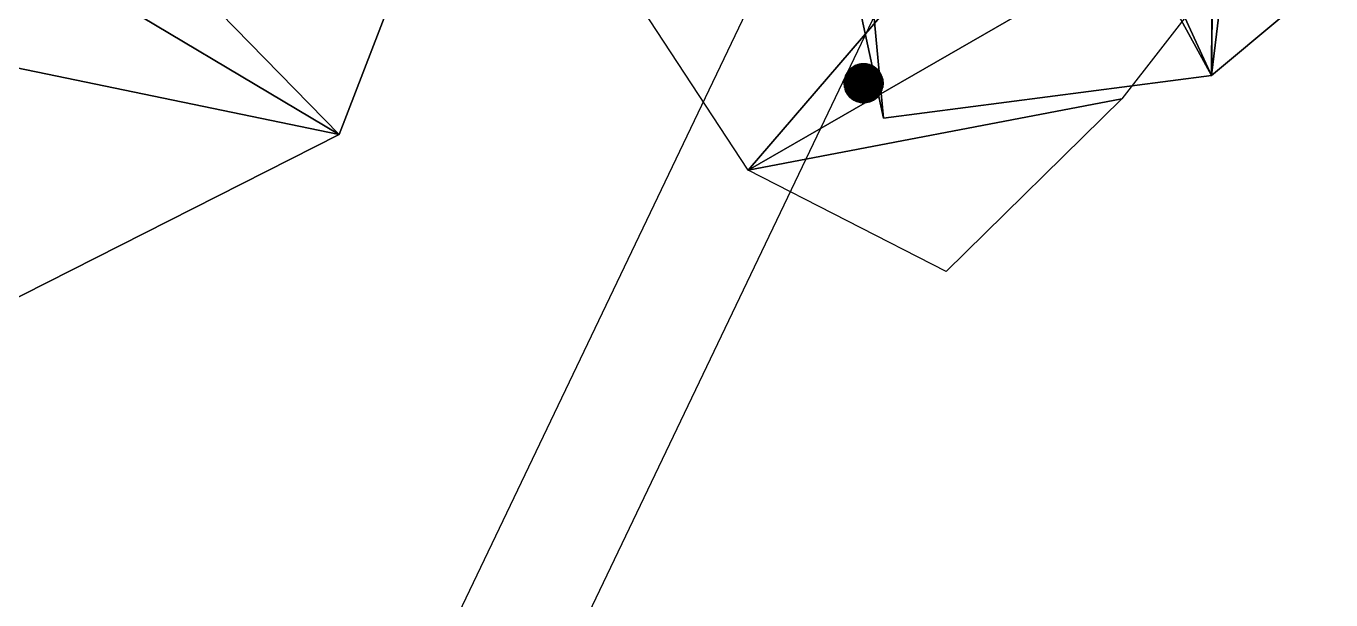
# Model space of a CAD drawing. Extents: x -1989 to 1557, y -2316 to 1157.
# Drawn here: x -25.2 to 141.9, y -2005 to -1931.4 of the extents above; entities that cross this region are included whole.
import ezdxf

# ---------------------------------------------------------------- set-up
doc = ezdxf.new("R2010")
doc.units = 0
doc.layers.get('0').update_dxf_attribs({"color": 13, "linetype": 'CONTINUOUS'})
doc.layers.add('COLUMN', color=5, linetype='CONTINUOUS')
doc.layers.add('SITE', color=250, linetype='CONTINUOUS')

# ---------------------------------------------------------------- blocks, each defined once
blk = doc.blocks.new('GROUP_69')
mesh = blk.add_polyface()
corners = [(-36.38, 72.68, -10.17), (0, 0), (-61.13, 61.13, -4.89), (5.14, 68.73, -14.36), (50.26, 86.73, -23.38), (249.21, 249.21, -79.75), (130.58, 191.08, -53.89), (76.06, 201.15, -49.36), (180.96, 253.42, -72.4), (237.61, 262.29, -80.97)]
mesh.append_faces([[corners[k] for k in face] for face in [(0, 1, 2), (6, 4, 7), (5, 8, 9)]], dxfattribs={"vtx0": -1})
mesh.append_faces([[corners[k] for k in face] for face in [(1, 4, 5)]], dxfattribs={"vtx0": -1, "vtx1": -1})
mesh.append_faces([[corners[k] for k in face] for face in [(5, 4, 6)]], dxfattribs={"vtx0": -1, "vtx1": -1, "vtx2": -1})
mesh.append_faces([[corners[k] for k in face] for face in [(1, 0, 3), (1, 3, 4), (5, 6, 8)]], dxfattribs={"vtx0": -1, "vtx2": -1})
mesh = blk.add_polyface()
corners = [(249.21, 249.21, -79.75), (87.53, -65.91, -28.01), (0, 0), (180.51, 86.57, -57.76), (130.05, -42.03, -41.61), (169.39, -59.46, -54.21), (224.51, 170.66, -71.84), (274.13, 217.34, -87.72), (229.53, 113.93, -73.45), (182.12, 29.84, -58.28), (204.75, -29.28, -65.52), (91.17, -91.17, -29.17)]
mesh.append_faces([[corners[k] for k in face] for face in [(6, 0, 7), (5, 9, 10)]], dxfattribs={"vtx0": -1})
mesh.append_faces([[corners[k] for k in face] for face in [(0, 1, 2), (1, 3, 4), (4, 3, 5), (9, 5, 3)]], dxfattribs={"vtx0": -1, "vtx1": -1})
mesh.append_faces([[corners[k] for k in face] for face in [(1, 0, 3), (3, 0, 6)]], dxfattribs={"vtx0": -1, "vtx1": -1, "vtx2": -1})
mesh.append_faces([[corners[k] for k in face] for face in [(8, 3, 6), (11, 2, 1)]], dxfattribs={"vtx1": -1})
blk = doc.blocks.new('GROUP_71')
mesh = blk.add_polyface()
corners = [(-266.03, 186.06, -30.88), (-314.4, 133.96, -46.81), (-322.16, 171.96, -43.8), (-260.4, 127.24, -36.81), (-217.63, 182.5, -21.63), (-160.92, 147.49, -14.49), (-188.22, 188.22, -15.06), (-0.52, 0.52, -0.04), (-142.74, 69.2, -20.24), (-68.69, 31.84, -9.92), (-39.1, -6.53, -8.6), (-2.97, -2.35, -0.88), (-4.13, -3.74, -1.27), (-4.12, -4.12, -1.32), (-43.73, -43.73, -13.99)]
mesh.append_faces([[corners[k] for k in face] for face in [(0, 1, 2), (10, 13, 14)]], dxfattribs={"vtx0": -1})
mesh.append_faces([[corners[k] for k in face] for face in [(1, 0, 3), (3, 4, 5), (5, 7, 8), (8, 7, 9), (9, 7, 10), (13, 10, 12)]], dxfattribs={"vtx0": -1, "vtx1": -1})
mesh.append_faces([[corners[k] for k in face] for face in [(3, 0, 4), (5, 4, 6), (5, 6, 7), (10, 7, 11), (10, 11, 12)]], dxfattribs={"vtx0": -1, "vtx2": -1})
blk = doc.blocks.new('GROUP_65')
blk.add_polyline3d([(188.07, -188.07, -60.18), (169.75, -143.18, -54.32), (207.09, -110.57, -66.27), (269.84, -143.59, -86.35), (310.32, -132.01, -99.3), (349.06, -86.78, -111.7), (341.33, -13.8, -109.23), (286.58, 8.72, -91.71), (285.57, 58.24, -91.38), (312.22, 103.97, -99.91), (255.12, 134.76, -81.64), (206.29, 120.8, -66.01), (158.71, 69.05, -50.79), (142.58, 93.21, -45.62), (130.96, 130.96, -41.91)])
mesh = blk.add_polyface()
corners = [(19.68, -9.22, -6.3), (19.36, -15.78, -6.2), (19.23, -10.86, -6.16), (7.69, 7.69, -2.46), (26.6, 25.88, -8.51), (14.47, 0.99, -4.63), (29.28, 29.28, -9.37), (15.34, -3.83, -4.91), (16.12, -5.38, -5.16), (206.29, 120.8, -66.01), (169.75, -143.18, -54.32), (158.71, 69.05, -50.79), (207.09, -110.57, -66.27), (255.12, 134.76, -81.64), (269.84, -143.59, -86.35), (285.57, 58.24, -91.38), (312.22, 103.97, -99.91), (286.58, 8.72, -91.71), (310.32, -132.01, -99.3), (341.33, -13.8, -109.23), (349.06, -86.78, -111.7), (36.88, 36.88, -11.8), (36.78, 24.62, -11.77), (36.14, 31.07, -11.57), (17.82, -16.43, -5.7), (188.07, -188.07, -60.18), (17.02, -17.02, -5.45), (31.98, 26.78, -10.23), (130.96, 130.96, -41.91), (142.58, 93.21, -45.62), (13.48, -0.02, -4.31), (10.74, -6.1, -3.44)]
mesh.append_faces([[corners[k] for k in face] for face in [(0, 1, 2), (4, 3, 6), (15, 13, 16), (18, 19, 20), (21, 22, 23), (24, 25, 26), (30, 7, 31)]], dxfattribs={"vtx0": -1})
mesh.append_faces([[corners[k] for k in face] for face in [(3, 4, 5), (7, 4, 8), (8, 4, 0), (9, 10, 11), (10, 9, 12), (12, 13, 14), (14, 17, 18), (17, 14, 15), (25, 21, 10)]], dxfattribs={"vtx0": -1, "vtx1": -1})
mesh.append_faces([[corners[k] for k in face] for face in [(5, 4, 7), (14, 13, 15), (25, 1, 0), (25, 0, 4), (25, 22, 21)]], dxfattribs={"vtx0": -1, "vtx1": -1, "vtx2": -1})
mesh.append_faces([[corners[k] for k in face] for face in [(12, 9, 13), (18, 17, 19), (25, 24, 1), (25, 4, 27), (25, 27, 22), (10, 21, 28), (10, 28, 29), (10, 29, 11), (7, 30, 5)]], dxfattribs={"vtx0": -1, "vtx2": -1})
blk = doc.blocks.new('GROUP_42')
for points in [[(-291.01, -33.47, -62.22), (-313.89, 2.74, -62.45), (-288.1, 35.48, -53.36), (-225.32, 63.67, -37.42), (-186.08, 24.28, -34.3), (-142.87, 42.33, -23.49), (-94.05, 39.3, -14.09), (-69.29, 69.29, -5.54)], [(-193.71, -193.71, -61.99), (-192.46, -173.75, -59.34), (-226.88, -145.63, -62.85), (-192.76, -68.39, -46.76), (-253.89, -76.95, -60.01), (-291.01, -33.47, -62.22)]]:
    blk.add_polyline3d(points)
mesh = blk.add_polyface()
corners = [(-225.32, 63.67, -37.42), (-260.43, -0.6, -52.16), (-288.1, 35.48, -53.36), (-259.05, -0.42, -51.86), (-253.89, -76.95, -60.01), (-192.76, -68.39, -46.76), (-186.08, 24.28, -34.3), (-192.46, -173.75, -59.34), (-142.87, 42.33, -23.49), (-139.93, -41.39, -32.95), (-140.13, -42.24, -33.09), (-138.54, -38.49, -32.33), (-94.05, 39.3, -14.09), (-138, -39.33, -32.32), (-136.46, -42.29, -32.37), (-112.23, -17.38, -24.53), (-112.85, -19.46, -24.91), (-113.53, -22.78, -25.44), (-108.08, -17.97, -23.77), (-104.72, -18.66, -23.18), (0, 0), (-193.71, -193.71, -61.99), (-137.16, -42.26, -32.5), (-110.04, -21.22, -24.55), (-69.29, 69.29, -5.54), (-226.88, -145.63, -62.85), (-291.01, -33.47, -62.22), (-313.89, 2.74, -62.45), (-259.24, -1.18, -51.99)]
mesh.append_faces([[corners[k] for k in face] for face in [(7, 20, 21), (14, 10, 22), (20, 12, 24), (2, 26, 27)]], dxfattribs={"vtx0": -1})
mesh.append_faces([[corners[k] for k in face] for face in [(0, 1, 2), (1, 0, 3), (4, 0, 5), (9, 8, 11), (11, 12, 13), (13, 12, 14), (15, 12, 18), (18, 12, 19), (26, 2, 4)]], dxfattribs={"vtx0": -1, "vtx1": -1})
mesh.append_faces([[corners[k] for k in face] for face in [(3, 0, 4), (5, 6, 7), (14, 12, 15), (20, 7, 14), (14, 7, 10), (10, 7, 6), (20, 14, 17), (20, 19, 12), (4, 2, 1)]], dxfattribs={"vtx0": -1, "vtx1": -1, "vtx2": -1})
mesh.append_faces([[corners[k] for k in face] for face in [(5, 0, 6), (8, 9, 10), (11, 8, 12), (14, 15, 16), (14, 16, 17), (10, 6, 8), (20, 17, 23), (20, 23, 19), (4, 1, 28), (4, 28, 3)]], dxfattribs={"vtx0": -1, "vtx2": -1})
mesh.append_faces([[corners[k] for k in face] for face in [(7, 25, 5)]], dxfattribs={"vtx2": -1})
blk = doc.blocks.new('GROUP_67')
for points in [[(41.25, 285.95, -62.14), (-6.1, 275, -54.27), (-19.83, 238.28, -45.28), (-1.18, 216.23, -43.11), (-3.29, 182.67, -36.14), (-10.55, 127.86, -24.31), (-37.02, 94.28, -14.41), (-66.61, 110.42, -14.09), (-101.35, 125.33, -12.9), (-115.68, 115.68, -9.25)], [(60.05, 60.05, -19.22), (40.43, 69.83, -18.82), (50.8, 134.17, -32.93), (90.32, 178.48, -46.53), (86.94, 223.94, -55.22), (95.89, 265.24, -64.56), (41.25, 285.95, -62.14)]]:
    blk.add_polyline3d(points)
mesh = blk.add_polyface()
corners = [(0, 0), (40.43, 69.83, -18.82), (60.05, 60.05, -19.22), (27.54, 256.48, -54.6), (27.7, 255.99, -54.52), (27.85, 256.72, -54.69), (-101.35, 125.33, -12.9), (-115.68, 115.68, -9.25), (-66.61, 110.42, -14.09), (-37.02, 94.28, -14.41), (-10.55, 127.86, -24.31), (-3.29, 182.67, -36.14), (-1.18, 216.23, -43.11), (-6.1, 275, -54.27), (-19.83, 238.28, -45.28), (41.25, 285.95, -62.14), (50.8, 134.17, -32.93), (95.89, 265.24, -64.56), (86.94, 223.94, -55.22), (90.32, 178.48, -46.53)]
mesh.append_faces([[corners[k] for k in face] for face in [(0, 1, 2), (6, 0, 7), (13, 12, 14)]], dxfattribs={"vtx0": -1})
mesh.append_faces([[corners[k] for k in face] for face in [(3, 15, 5), (1, 15, 16)]], dxfattribs={"vtx0": -1, "vtx1": -1})
mesh.append_faces([[corners[k] for k in face] for face in [(1, 0, 3), (12, 15, 3), (12, 3, 0), (5, 15, 1)]], dxfattribs={"vtx0": -1, "vtx1": -1, "vtx2": -1})
mesh.append_faces([[corners[k] for k in face] for face in [(1, 3, 4), (1, 4, 5), (0, 6, 8), (0, 8, 9), (0, 9, 10), (0, 10, 11), (0, 11, 12), (12, 13, 15), (16, 15, 17), (16, 17, 18)]], dxfattribs={"vtx0": -1, "vtx2": -1})
mesh.append_faces([[corners[k] for k in face] for face in [(19, 16, 18)]], dxfattribs={"vtx1": -1})
blk = doc.blocks.new('GROUP_76')
at = {"color": 251}
for name, p, rotation in [('GROUP_65', (314.96, 304.77, 433.43), 128), ('GROUP_69', (302.85, 306.01, 168.13), 93.00000000000001), ('GROUP_42', (319.51, 304.31, 532.92), 353)]:
    blk.add_blockref(name, p, dxfattribs=dict(at, rotation=rotation))
at = {"color": 55}
for name, p, rotation in [('GROUP_71', (301.33, 306.17, 134.97), 349), ('GROUP_67', (322.53, 304, 599.25), 99.00000000000003)]:
    blk.add_blockref(name, p, dxfattribs=dict(at, rotation=rotation))
blk = doc.blocks.new('GROUP_87')
at = {"extrusion": (0.251814, -0.102626, 0.962319), "zscale": 0.6899999999999963, "rotation": 40.66393120025452}
blk.add_blockref('GROUP_76', (330.73, -475.68, 425.15), dxfattribs=at)
blk = doc.blocks.new('COMPONENT_22')
blk.add_blockref('GROUP_87', (-304.38, -304.58))
blk = doc.blocks.new('GROUP_1')
at = {"color": 7}
for p, q in [((221.19, 379.38), (221.06, 379.25)), ((221.13, 379.31), (221.51, 379.62)), ((221.13, 379.31, 190), (221.51, 379.62)), ((221.13, 379.31, 190), (221.51, 379.62, 190)), ((221.34, 379.5), (221.19, 379.38)), ((221.49, 379.61), (221.34, 379.5)), ((221.64, 379.71), (221.49, 379.61)), ((221.51, 379.62), (221.94, 379.86)), ((221.51, 379.62, 190), (221.94, 379.86)), ((221.51, 379.62, 190), (221.94, 379.86, 190)), ((221.51, 379.62), (221.51, 379.62, 190)), ((221.81, 379.8), (221.64, 379.71)), ((221.98, 379.87), (221.81, 379.8)), ((221.94, 379.86), (222.89, 380.05)), ((221.94, 379.86, 190), (222.89, 380.05)), ((221.94, 379.86, 190), (222.89, 380.05, 190)), ((221.94, 379.86), (221.94, 379.86, 190)), ((222.16, 379.93), (221.98, 379.87)), ((222.34, 379.98), (222.16, 379.93)), ((222.52, 380.02), (222.34, 379.98)), ((222.71, 380.04), (222.52, 380.02)), ((222.89, 380.05), (222.71, 380.04)), ((222.89, 380.05), (223.85, 379.86)), ((222.89, 380.05), (222.89, 380.05, 190)), ((222.89, 380.05, 190), (223.85, 379.86)), ((222.89, 380.05, 190), (223.85, 379.86, 190)), ((223.08, 380.04), (222.89, 380.05)), ((223.27, 380.02), (223.08, 380.04)), ((223.45, 379.98), (223.27, 380.02)), ((223.63, 379.93), (223.45, 379.98)), ((223.81, 379.87), (223.63, 379.93)), ((223.98, 379.8), (223.81, 379.87)), ((223.85, 379.86), (224.28, 379.62)), ((223.85, 379.86), (223.85, 379.86, 190)), ((223.85, 379.86, 190), (224.28, 379.62)), ((223.85, 379.86, 190), (224.28, 379.62, 190)), ((224.14, 379.71), (223.98, 379.8)), ((224.3, 379.61), (224.14, 379.71)), ((224.28, 379.62), (224.66, 379.31)), ((224.28, 379.62), (224.28, 379.62, 190)), ((224.28, 379.62, 190), (224.66, 379.31)), ((224.28, 379.62, 190), (224.66, 379.31, 190)), ((224.45, 379.5), (224.3, 379.61)), ((224.6, 379.38), (224.45, 379.5)), ((224.73, 379.25), (224.6, 379.38)), ((220.39, 377.55), (220.59, 378.5)), ((220.39, 377.55, 190), (220.59, 378.5)), ((220.39, 377.55, 190), (220.59, 378.5, 190)), ((220.4, 377.73), (220.39, 377.55)), ((220.42, 377.92), (220.4, 377.73)), ((220.46, 378.1), (220.42, 377.92)), ((220.51, 378.28), (220.46, 378.1)), ((220.57, 378.46), (220.51, 378.28)), ((220.64, 378.63), (220.57, 378.46)), ((220.59, 378.5), (220.82, 378.93)), ((220.59, 378.5, 190), (220.82, 378.93)), ((220.59, 378.5, 190), (220.82, 378.93, 190)), ((220.59, 378.5), (220.59, 378.5, 190)), ((220.73, 378.8), (220.64, 378.63)), ((220.83, 378.95), (220.73, 378.8)), ((220.82, 378.93), (221.13, 379.31)), ((220.82, 378.93, 190), (221.13, 379.31)), ((220.82, 378.93, 190), (221.13, 379.31, 190)), ((220.82, 378.93), (220.82, 378.93, 190)), ((220.94, 379.1), (220.83, 378.95)), ((221.06, 379.25), (220.94, 379.1)), ((221.13, 379.31), (221.13, 379.31, 190)), ((224.66, 379.31), (224.97, 378.93)), ((224.66, 379.31), (224.66, 379.31, 190)), ((224.66, 379.31, 190), (224.97, 378.93)), ((224.66, 379.31, 190), (224.97, 378.93, 190)), ((224.85, 379.1), (224.73, 379.25)), ((224.96, 378.95), (224.85, 379.1)), ((225.06, 378.8), (224.96, 378.95)), ((224.97, 378.93), (225.2, 378.5)), ((224.97, 378.93), (224.97, 378.93, 190)), ((224.97, 378.93, 190), (225.2, 378.5)), ((224.97, 378.93, 190), (225.2, 378.5, 190)), ((225.15, 378.63), (225.06, 378.8)), ((225.22, 378.46), (225.15, 378.63)), ((225.2, 378.5), (225.39, 377.55)), ((225.2, 378.5), (225.2, 378.5, 190)), ((225.2, 378.5, 190), (225.39, 377.55)), ((225.2, 378.5, 190), (225.39, 377.55, 190)), ((225.28, 378.28), (225.22, 378.46)), ((225.33, 378.1), (225.28, 378.28)), ((225.37, 377.92), (225.33, 378.1)), ((225.39, 377.73), (225.37, 377.92)), ((225.39, 377.55), (225.39, 377.73)), ((220.59, 376.59), (220.39, 377.55)), ((220.59, 376.59, 190), (220.39, 377.55)), ((220.39, 377.55), (220.39, 377.55, 190)), ((220.59, 376.59, 190), (220.39, 377.55, 190)), ((220.39, 377.55), (220.4, 377.36)), ((220.4, 377.36), (220.42, 377.17)), ((220.42, 377.17), (220.46, 376.99)), ((220.46, 376.99), (220.51, 376.81)), ((220.51, 376.81), (220.57, 376.63)), ((220.57, 376.63), (220.64, 376.46)), ((220.82, 376.16), (220.59, 376.59)), ((220.82, 376.16, 190), (220.59, 376.59)), ((220.59, 376.59), (220.59, 376.59, 190)), ((220.82, 376.16, 190), (220.59, 376.59, 190)), ((220.64, 376.46), (220.73, 376.3)), ((220.73, 376.3), (220.83, 376.14)), ((221.13, 375.78), (220.82, 376.16)), ((221.13, 375.78, 190), (220.82, 376.16)), ((220.82, 376.16), (220.82, 376.16, 190)), ((221.13, 375.78, 190), (220.82, 376.16, 190)), ((220.83, 376.14), (220.94, 375.99)), ((224.97, 376.16), (224.66, 375.78)), ((224.97, 376.16, 190), (224.66, 375.78)), ((224.97, 376.16, 190), (224.66, 375.78, 190)), ((224.85, 375.99), (224.96, 376.14)), ((224.96, 376.14), (225.06, 376.3)), ((225.2, 376.59), (224.97, 376.16)), ((225.2, 376.59, 190), (224.97, 376.16)), ((225.2, 376.59, 190), (224.97, 376.16, 190)), ((224.97, 376.16), (224.97, 376.16, 190)), ((225.06, 376.3), (225.15, 376.46)), ((225.15, 376.46), (225.22, 376.63)), ((225.39, 377.55), (225.2, 376.59)), ((225.39, 377.55, 190), (225.2, 376.59)), ((225.39, 377.55, 190), (225.2, 376.59, 190)), ((225.2, 376.59), (225.2, 376.59, 190)), ((225.22, 376.63), (225.28, 376.81)), ((225.28, 376.81), (225.33, 376.99)), ((225.33, 376.99), (225.37, 377.17)), ((225.37, 377.17), (225.39, 377.36)), ((225.39, 377.55), (225.39, 377.55, 190)), ((225.39, 377.36), (225.39, 377.55)), ((220.94, 375.99), (221.06, 375.85)), ((221.06, 375.85), (221.19, 375.71)), ((221.51, 375.47), (221.13, 375.78)), ((221.13, 375.78), (221.13, 375.78, 190)), ((221.51, 375.47, 190), (221.13, 375.78)), ((221.51, 375.47, 190), (221.13, 375.78, 190)), ((221.19, 375.71), (221.34, 375.59)), ((221.34, 375.59), (221.49, 375.48)), ((221.49, 375.48), (221.64, 375.38)), ((221.94, 375.24), (221.51, 375.47)), ((221.94, 375.24, 190), (221.51, 375.47)), ((221.51, 375.47), (221.51, 375.47, 190)), ((221.94, 375.24, 190), (221.51, 375.47, 190)), ((221.64, 375.38), (221.81, 375.29)), ((221.81, 375.29), (221.98, 375.22)), ((222.89, 375.05), (221.94, 375.24)), ((222.89, 375.05, 190), (221.94, 375.24)), ((221.94, 375.24), (221.94, 375.24, 190)), ((222.89, 375.05, 190), (221.94, 375.24, 190)), ((221.98, 375.22), (222.16, 375.16)), ((222.16, 375.16), (222.34, 375.11)), ((222.34, 375.11), (222.52, 375.07)), ((222.52, 375.07), (222.71, 375.05)), ((222.71, 375.05), (222.89, 375.05)), ((223.85, 375.24), (222.89, 375.05)), ((223.85, 375.24, 190), (222.89, 375.05)), ((223.85, 375.24, 190), (222.89, 375.05, 190)), ((222.89, 375.05), (222.89, 375.05, 190)), ((222.89, 375.05), (223.08, 375.05)), ((223.08, 375.05), (223.27, 375.07)), ((223.27, 375.07), (223.45, 375.11)), ((223.45, 375.11), (223.63, 375.16)), ((223.63, 375.16), (223.81, 375.22)), ((223.81, 375.22), (223.98, 375.29)), ((224.28, 375.47), (223.85, 375.24)), ((224.28, 375.47, 190), (223.85, 375.24)), ((224.28, 375.47, 190), (223.85, 375.24, 190)), ((223.85, 375.24), (223.85, 375.24, 190)), ((223.98, 375.29), (224.14, 375.38)), ((224.14, 375.38), (224.3, 375.48)), ((224.66, 375.78), (224.28, 375.47)), ((224.66, 375.78, 190), (224.28, 375.47)), ((224.66, 375.78, 190), (224.28, 375.47, 190)), ((224.28, 375.47), (224.28, 375.47, 190)), ((224.3, 375.48), (224.45, 375.59)), ((224.45, 375.59), (224.6, 375.71)), ((224.6, 375.71), (224.73, 375.85)), ((224.66, 375.78), (224.66, 375.78, 190)), ((224.73, 375.85), (224.85, 375.99))]:
    blk.add_line(p, q, dxfattribs=at)
at = {"layer": 'COLUMN', "color": 7}
blk.add_polyline3d([(225.39, 377.55, 0), (225.32, 378.17, 0), (225.09, 378.75, 0), (224.72, 379.26, 0), (224.23, 379.66, 0), (223.67, 379.92, 0), (223.05, 380.04, 0), (222.43, 380, 0), (221.83, 379.81, 0), (221.3, 379.47, 0), (220.87, 379.02, 0), (220.57, 378.47, 0), (220.41, 377.86, 0), (220.41, 377.23, 0), (220.57, 376.63, 0), (220.87, 376.08, 0), (221.3, 375.62, 0), (221.83, 375.28, 0), (222.43, 375.09, 0), (223.05, 375.05, 0), (223.67, 375.17, 0), (224.23, 375.43, 0), (224.72, 375.83, 0), (225.09, 376.34, 0), (225.32, 376.92, 0), (225.39, 377.55, 0)], close=True, dxfattribs=at)
at = {"layer": 'SITE', "color": 7}
for points in [[(1683.97, 3473.09, 0), (36.01, 27.35, 0)], [(1697.51, 3466.62, 0), (49.55, 20.88, 0)]]:
    blk.add_polyline3d(points, dxfattribs=at)
at = {"layer": 'COLUMN', "color": 7}
mesh = blk.add_polyface(dxfattribs=at)
corners = [(220.59, 378.5), (220.59, 376.59), (220.39, 377.55), (220.82, 378.93), (220.82, 376.16), (221.13, 379.31), (221.13, 375.78), (221.51, 379.62), (221.51, 375.47), (221.94, 379.86), (221.94, 375.24), (222.89, 380.05), (222.89, 375.05), (223.85, 379.86), (223.85, 375.24), (224.28, 379.62), (224.28, 375.47), (224.66, 379.31), (224.66, 375.78), (224.97, 378.93), (224.97, 376.16), (225.2, 378.5), (225.2, 376.59), (225.39, 377.55)]
mesh.append_faces([[corners[k] for k in face] for face in [(0, 1, 2), (22, 21, 23)]], dxfattribs={"vtx0": -1, "color": 7})
mesh.append_faces([[corners[k] for k in face] for face in [(1, 3, 4), (4, 5, 6), (6, 7, 8), (8, 9, 10), (10, 11, 12), (12, 13, 14), (14, 15, 16), (16, 17, 18), (18, 19, 20), (20, 21, 22)]], dxfattribs={"vtx0": -1, "vtx1": -1, "color": 7})
mesh.append_faces([[corners[k] for k in face] for face in [(1, 0, 3), (4, 3, 5), (6, 5, 7), (8, 7, 9), (10, 9, 11), (12, 11, 13), (14, 13, 15), (16, 15, 17), (18, 17, 19), (20, 19, 21)]], dxfattribs={"vtx0": -1, "vtx2": -1, "color": 7})
mesh = blk.add_polyface(dxfattribs=at)
corners = [(220.59, 376.59, 190), (220.59, 378.5, 190), (220.39, 377.55, 190), (220.82, 376.16, 190), (220.82, 378.93, 190), (221.13, 375.78, 190), (221.13, 379.31, 190), (221.51, 375.47, 190), (221.51, 379.62, 190), (221.94, 375.24, 190), (221.94, 379.86, 190), (222.89, 375.05, 190), (222.89, 380.05, 190), (223.85, 375.24, 190), (223.85, 379.86, 190), (224.28, 375.47, 190), (224.28, 379.62, 190), (224.66, 375.78, 190), (224.66, 379.31, 190), (224.97, 376.16, 190), (224.97, 378.93, 190), (225.2, 376.59, 190), (225.2, 378.5, 190), (225.39, 377.55, 190)]
mesh.append_faces([[corners[k] for k in face] for face in [(0, 1, 2), (22, 21, 23)]], dxfattribs={"vtx0": -1, "color": 7})
mesh.append_faces([[corners[k] for k in face] for face in [(1, 3, 4), (4, 5, 6), (6, 7, 8), (8, 9, 10), (10, 11, 12), (12, 13, 14), (14, 15, 16), (16, 17, 18), (18, 19, 20), (20, 21, 22)]], dxfattribs={"vtx0": -1, "vtx1": -1, "color": 7})
mesh.append_faces([[corners[k] for k in face] for face in [(1, 0, 3), (4, 3, 5), (6, 5, 7), (8, 7, 9), (10, 9, 11), (12, 11, 13), (14, 13, 15), (16, 15, 17), (18, 17, 19), (20, 19, 21)]], dxfattribs={"vtx0": -1, "vtx2": -1, "color": 7})
mesh = blk.add_polyface(dxfattribs=at)
corners = [(220.4, 377.36), (220.4, 377.73), (220.39, 377.55), (220.42, 377.17), (220.42, 377.92), (220.46, 376.99), (220.46, 378.1), (220.51, 376.81), (220.51, 378.28), (220.57, 376.63), (220.57, 378.46), (220.64, 376.46), (220.64, 378.63), (220.73, 376.3), (220.73, 378.8), (220.83, 376.14), (220.83, 378.95), (220.94, 375.99), (220.94, 379.1), (221.06, 375.85), (221.06, 379.25), (221.19, 375.71), (221.19, 379.38), (221.34, 375.59), (221.34, 379.5), (221.49, 375.48), (221.49, 379.61), (221.64, 375.38), (221.64, 379.71), (221.81, 375.29), (221.81, 379.8), (221.98, 375.22), (221.98, 379.87), (222.16, 375.16), (222.16, 379.93), (222.34, 375.11), (222.34, 379.98), (222.52, 375.07), (222.52, 380.02), (222.71, 375.05), (222.71, 380.04), (222.89, 375.05), (222.89, 380.05), (223.08, 375.05), (223.08, 380.04), (223.27, 375.07), (223.27, 380.02), (223.45, 375.11), (223.45, 379.98), (223.63, 375.16), (223.63, 379.93), (223.81, 375.22), (223.81, 379.87), (223.98, 375.29), (223.98, 379.8), (224.14, 375.38), (224.14, 379.71), (224.3, 375.48), (224.3, 379.61), (224.45, 375.59), (224.45, 379.5), (224.6, 375.71), (224.6, 379.38), (224.73, 375.85), (224.73, 379.25), (224.85, 375.99), (224.85, 379.1), (224.96, 376.14), (224.96, 378.95), (225.06, 376.3), (225.06, 378.8), (225.15, 376.46), (225.15, 378.63), (225.22, 376.63), (225.22, 378.46), (225.28, 376.81), (225.28, 378.28), (225.33, 376.99), (225.33, 378.1), (225.37, 377.17), (225.37, 377.92), (225.39, 377.36), (225.39, 377.73), (225.39, 377.55)]
mesh.append_faces([[corners[k] for k in face] for face in [(0, 1, 2), (82, 81, 83)]], dxfattribs={"vtx0": -1, "color": 7})
mesh.append_faces([[corners[k] for k in face] for face in [(1, 3, 4), (4, 5, 6), (6, 7, 8), (8, 9, 10), (10, 11, 12), (12, 13, 14), (14, 15, 16), (16, 17, 18), (18, 19, 20), (20, 21, 22), (22, 23, 24), (24, 25, 26), (26, 27, 28), (28, 29, 30), (30, 31, 32), (32, 33, 34), (34, 35, 36), (36, 37, 38), (38, 39, 40), (40, 41, 42), (42, 43, 44), (44, 45, 46), (46, 47, 48), (48, 49, 50), (50, 51, 52), (52, 53, 54), (54, 55, 56), (56, 57, 58), (58, 59, 60), (60, 61, 62), (62, 63, 64), (64, 65, 66), (66, 67, 68), (68, 69, 70), (70, 71, 72), (72, 73, 74), (74, 75, 76), (76, 77, 78), (78, 79, 80), (80, 81, 82)]], dxfattribs={"vtx0": -1, "vtx1": -1, "color": 7})
mesh.append_faces([[corners[k] for k in face] for face in [(1, 0, 3), (4, 3, 5), (6, 5, 7), (8, 7, 9), (10, 9, 11), (12, 11, 13), (14, 13, 15), (16, 15, 17), (18, 17, 19), (20, 19, 21), (22, 21, 23), (24, 23, 25), (26, 25, 27), (28, 27, 29), (30, 29, 31), (32, 31, 33), (34, 33, 35), (36, 35, 37), (38, 37, 39), (40, 39, 41), (42, 41, 43), (44, 43, 45), (46, 45, 47), (48, 47, 49), (50, 49, 51), (52, 51, 53), (54, 53, 55), (56, 55, 57), (58, 57, 59), (60, 59, 61), (62, 61, 63), (64, 63, 65), (66, 65, 67), (68, 67, 69), (70, 69, 71), (72, 71, 73), (74, 73, 75), (76, 75, 77), (78, 77, 79), (80, 79, 81)]], dxfattribs={"vtx0": -1, "vtx2": -1, "color": 7})
mesh = blk.add_polyface(dxfattribs=at)
corners = [(221.13, 379.31, 190), (221.51, 379.62), (221.13, 379.31)]
mesh.append_faces([[corners[k] for k in face] for face in [(0, 1, 2)]], dxfattribs={"color": 7})
mesh = blk.add_polyface(dxfattribs=at)
corners = [(221.51, 379.62, 190), (221.51, 379.62), (221.13, 379.31, 190)]
mesh.append_faces([[corners[k] for k in face] for face in [(0, 1, 2)]], dxfattribs={"color": 7})
mesh = blk.add_polyface(dxfattribs=at)
corners = [(221.51, 379.62, 190), (221.94, 379.86), (221.51, 379.62)]
mesh.append_faces([[corners[k] for k in face] for face in [(0, 1, 2)]], dxfattribs={"color": 7})
mesh = blk.add_polyface(dxfattribs=at)
corners = [(221.94, 379.86, 190), (221.94, 379.86), (221.51, 379.62, 190)]
mesh.append_faces([[corners[k] for k in face] for face in [(0, 1, 2)]], dxfattribs={"color": 7})
mesh = blk.add_polyface(dxfattribs=at)
corners = [(221.94, 379.86, 190), (222.89, 380.05), (221.94, 379.86)]
mesh.append_faces([[corners[k] for k in face] for face in [(0, 1, 2)]], dxfattribs={"color": 7})
mesh = blk.add_polyface(dxfattribs=at)
corners = [(222.89, 380.05, 190), (222.89, 380.05), (221.94, 379.86, 190)]
mesh.append_faces([[corners[k] for k in face] for face in [(0, 1, 2)]], dxfattribs={"color": 7})
mesh = blk.add_polyface(dxfattribs=at)
corners = [(222.89, 380.05, 190), (223.85, 379.86), (222.89, 380.05)]
mesh.append_faces([[corners[k] for k in face] for face in [(0, 1, 2)]], dxfattribs={"color": 7})
mesh = blk.add_polyface(dxfattribs=at)
corners = [(223.85, 379.86, 190), (223.85, 379.86), (222.89, 380.05, 190)]
mesh.append_faces([[corners[k] for k in face] for face in [(0, 1, 2)]], dxfattribs={"color": 7})
mesh = blk.add_polyface(dxfattribs=at)
corners = [(223.85, 379.86, 190), (224.28, 379.62), (223.85, 379.86)]
mesh.append_faces([[corners[k] for k in face] for face in [(0, 1, 2)]], dxfattribs={"color": 7})
mesh = blk.add_polyface(dxfattribs=at)
corners = [(224.28, 379.62, 190), (224.28, 379.62), (223.85, 379.86, 190)]
mesh.append_faces([[corners[k] for k in face] for face in [(0, 1, 2)]], dxfattribs={"color": 7})
mesh = blk.add_polyface(dxfattribs=at)
corners = [(224.28, 379.62, 190), (224.66, 379.31), (224.28, 379.62)]
mesh.append_faces([[corners[k] for k in face] for face in [(0, 1, 2)]], dxfattribs={"color": 7})
mesh = blk.add_polyface(dxfattribs=at)
corners = [(224.66, 379.31, 190), (224.66, 379.31), (224.28, 379.62, 190)]
mesh.append_faces([[corners[k] for k in face] for face in [(0, 1, 2)]], dxfattribs={"color": 7})
mesh = blk.add_polyface(dxfattribs=at)
corners = [(220.59, 378.5), (220.39, 377.55), (220.39, 377.55, 190)]
mesh.append_faces([[corners[k] for k in face] for face in [(0, 1, 2)]], dxfattribs={"color": 7})
mesh = blk.add_polyface(dxfattribs=at)
corners = [(220.59, 378.5), (220.39, 377.55, 190), (220.59, 378.5, 190)]
mesh.append_faces([[corners[k] for k in face] for face in [(0, 1, 2)]], dxfattribs={"color": 7})
mesh = blk.add_polyface(dxfattribs=at)
corners = [(220.82, 378.93), (220.59, 378.5), (220.59, 378.5, 190)]
mesh.append_faces([[corners[k] for k in face] for face in [(0, 1, 2)]], dxfattribs={"color": 7})
mesh = blk.add_polyface(dxfattribs=at)
corners = [(220.82, 378.93), (220.59, 378.5, 190), (220.82, 378.93, 190)]
mesh.append_faces([[corners[k] for k in face] for face in [(0, 1, 2)]], dxfattribs={"color": 7})
mesh = blk.add_polyface(dxfattribs=at)
corners = [(221.13, 379.31), (220.82, 378.93), (220.82, 378.93, 190)]
mesh.append_faces([[corners[k] for k in face] for face in [(0, 1, 2)]], dxfattribs={"color": 7})
mesh = blk.add_polyface(dxfattribs=at)
corners = [(221.13, 379.31), (220.82, 378.93, 190), (221.13, 379.31, 190)]
mesh.append_faces([[corners[k] for k in face] for face in [(0, 1, 2)]], dxfattribs={"color": 7})
mesh = blk.add_polyface(dxfattribs=at)
corners = [(224.66, 379.31, 190), (224.97, 378.93), (224.66, 379.31)]
mesh.append_faces([[corners[k] for k in face] for face in [(0, 1, 2)]], dxfattribs={"color": 7})
mesh = blk.add_polyface(dxfattribs=at)
corners = [(224.66, 379.31, 190), (224.97, 378.93, 190), (224.97, 378.93)]
mesh.append_faces([[corners[k] for k in face] for face in [(0, 1, 2)]], dxfattribs={"color": 7})
mesh = blk.add_polyface(dxfattribs=at)
corners = [(224.97, 378.93, 190), (225.2, 378.5), (224.97, 378.93)]
mesh.append_faces([[corners[k] for k in face] for face in [(0, 1, 2)]], dxfattribs={"color": 7})
mesh = blk.add_polyface(dxfattribs=at)
corners = [(224.97, 378.93, 190), (225.2, 378.5, 190), (225.2, 378.5)]
mesh.append_faces([[corners[k] for k in face] for face in [(0, 1, 2)]], dxfattribs={"color": 7})
mesh = blk.add_polyface(dxfattribs=at)
corners = [(225.2, 378.5, 190), (225.39, 377.55), (225.2, 378.5)]
mesh.append_faces([[corners[k] for k in face] for face in [(0, 1, 2)]], dxfattribs={"color": 7})
mesh = blk.add_polyface(dxfattribs=at)
corners = [(225.2, 378.5, 190), (225.39, 377.55, 190), (225.39, 377.55)]
mesh.append_faces([[corners[k] for k in face] for face in [(0, 1, 2)]], dxfattribs={"color": 7})
mesh = blk.add_polyface(dxfattribs=at)
corners = [(220.39, 377.55), (220.59, 376.59), (220.59, 376.59, 190)]
mesh.append_faces([[corners[k] for k in face] for face in [(0, 1, 2)]], dxfattribs={"color": 7})
mesh = blk.add_polyface(dxfattribs=at)
corners = [(220.39, 377.55), (220.59, 376.59, 190), (220.39, 377.55, 190)]
mesh.append_faces([[corners[k] for k in face] for face in [(0, 1, 2)]], dxfattribs={"color": 7})
mesh = blk.add_polyface(dxfattribs=at)
corners = [(220.59, 376.59), (220.82, 376.16), (220.82, 376.16, 190)]
mesh.append_faces([[corners[k] for k in face] for face in [(0, 1, 2)]], dxfattribs={"color": 7})
mesh = blk.add_polyface(dxfattribs=at)
corners = [(220.59, 376.59), (220.82, 376.16, 190), (220.59, 376.59, 190)]
mesh.append_faces([[corners[k] for k in face] for face in [(0, 1, 2)]], dxfattribs={"color": 7})
mesh = blk.add_polyface(dxfattribs=at)
corners = [(220.82, 376.16), (221.13, 375.78), (221.13, 375.78, 190)]
mesh.append_faces([[corners[k] for k in face] for face in [(0, 1, 2)]], dxfattribs={"color": 7})
mesh = blk.add_polyface(dxfattribs=at)
corners = [(220.82, 376.16), (221.13, 375.78, 190), (220.82, 376.16, 190)]
mesh.append_faces([[corners[k] for k in face] for face in [(0, 1, 2)]], dxfattribs={"color": 7})
mesh = blk.add_polyface(dxfattribs=at)
corners = [(224.97, 376.16, 190), (224.66, 375.78), (224.97, 376.16)]
mesh.append_faces([[corners[k] for k in face] for face in [(0, 1, 2)]], dxfattribs={"color": 7})
mesh = blk.add_polyface(dxfattribs=at)
corners = [(224.97, 376.16, 190), (224.66, 375.78, 190), (224.66, 375.78)]
mesh.append_faces([[corners[k] for k in face] for face in [(0, 1, 2)]], dxfattribs={"color": 7})
mesh = blk.add_polyface(dxfattribs=at)
corners = [(225.2, 376.59, 190), (224.97, 376.16), (225.2, 376.59)]
mesh.append_faces([[corners[k] for k in face] for face in [(0, 1, 2)]], dxfattribs={"color": 7})
mesh = blk.add_polyface(dxfattribs=at)
corners = [(225.2, 376.59, 190), (224.97, 376.16, 190), (224.97, 376.16)]
mesh.append_faces([[corners[k] for k in face] for face in [(0, 1, 2)]], dxfattribs={"color": 7})
mesh = blk.add_polyface(dxfattribs=at)
corners = [(225.39, 377.55, 190), (225.2, 376.59), (225.39, 377.55)]
mesh.append_faces([[corners[k] for k in face] for face in [(0, 1, 2)]], dxfattribs={"color": 7})
mesh = blk.add_polyface(dxfattribs=at)
corners = [(225.39, 377.55, 190), (225.2, 376.59, 190), (225.2, 376.59)]
mesh.append_faces([[corners[k] for k in face] for face in [(0, 1, 2)]], dxfattribs={"color": 7})
mesh = blk.add_polyface(dxfattribs=at)
corners = [(221.51, 375.47, 190), (221.13, 375.78), (221.51, 375.47)]
mesh.append_faces([[corners[k] for k in face] for face in [(0, 1, 2)]], dxfattribs={"color": 7})
mesh = blk.add_polyface(dxfattribs=at)
corners = [(221.13, 375.78, 190), (221.13, 375.78), (221.51, 375.47, 190)]
mesh.append_faces([[corners[k] for k in face] for face in [(0, 1, 2)]], dxfattribs={"color": 7})
mesh = blk.add_polyface(dxfattribs=at)
corners = [(221.94, 375.24, 190), (221.51, 375.47), (221.94, 375.24)]
mesh.append_faces([[corners[k] for k in face] for face in [(0, 1, 2)]], dxfattribs={"color": 7})
mesh = blk.add_polyface(dxfattribs=at)
corners = [(221.51, 375.47, 190), (221.51, 375.47), (221.94, 375.24, 190)]
mesh.append_faces([[corners[k] for k in face] for face in [(0, 1, 2)]], dxfattribs={"color": 7})
mesh = blk.add_polyface(dxfattribs=at)
corners = [(222.89, 375.05, 190), (221.94, 375.24), (222.89, 375.05)]
mesh.append_faces([[corners[k] for k in face] for face in [(0, 1, 2)]], dxfattribs={"color": 7})
mesh = blk.add_polyface(dxfattribs=at)
corners = [(221.94, 375.24, 190), (221.94, 375.24), (222.89, 375.05, 190)]
mesh.append_faces([[corners[k] for k in face] for face in [(0, 1, 2)]], dxfattribs={"color": 7})
mesh = blk.add_polyface(dxfattribs=at)
corners = [(223.85, 375.24, 190), (222.89, 375.05), (223.85, 375.24)]
mesh.append_faces([[corners[k] for k in face] for face in [(0, 1, 2)]], dxfattribs={"color": 7})
mesh = blk.add_polyface(dxfattribs=at)
corners = [(222.89, 375.05, 190), (222.89, 375.05), (223.85, 375.24, 190)]
mesh.append_faces([[corners[k] for k in face] for face in [(0, 1, 2)]], dxfattribs={"color": 7})
mesh = blk.add_polyface(dxfattribs=at)
corners = [(224.28, 375.47, 190), (223.85, 375.24), (224.28, 375.47)]
mesh.append_faces([[corners[k] for k in face] for face in [(0, 1, 2)]], dxfattribs={"color": 7})
mesh = blk.add_polyface(dxfattribs=at)
corners = [(223.85, 375.24, 190), (223.85, 375.24), (224.28, 375.47, 190)]
mesh.append_faces([[corners[k] for k in face] for face in [(0, 1, 2)]], dxfattribs={"color": 7})
mesh = blk.add_polyface(dxfattribs=at)
corners = [(224.66, 375.78, 190), (224.28, 375.47), (224.66, 375.78)]
mesh.append_faces([[corners[k] for k in face] for face in [(0, 1, 2)]], dxfattribs={"color": 7})
mesh = blk.add_polyface(dxfattribs=at)
corners = [(224.28, 375.47, 190), (224.28, 375.47), (224.66, 375.78, 190)]
mesh.append_faces([[corners[k] for k in face] for face in [(0, 1, 2)]], dxfattribs={"color": 7})

msp = doc.modelspace()

# ---------------------------------------------------------------- block references
at = {"color": 7}
msp.add_blockref('GROUP_1', (-140.87, -2316.29), dxfattribs=at)
at = {"xscale": 0.7409999999999995, "yscale": 0.7409999999999995, "zscale": 0.7409999999999995}
msp.add_blockref('COMPONENT_22', (9.31, -1700.97, -0.13), dxfattribs=at)

doc.saveas('drawing.dxf')
